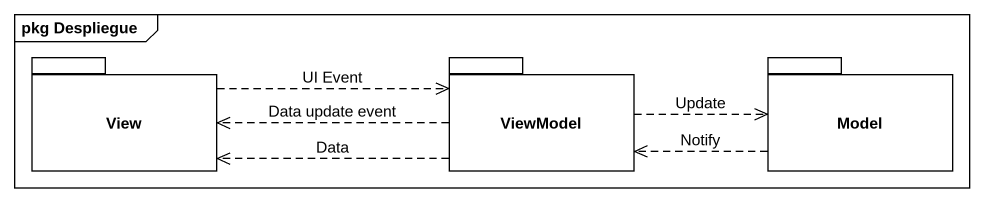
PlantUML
@startuml
mainframe pkg Despliegue
package View {
}
package ViewModel {
}
package Model {
}
View .right.> ViewModel : UI Event
ViewModel .left.> View : Data update event
ViewModel .left.> View : Data
ViewModel .right.> Model : Update
Model .left.> ViewModel : Notify
@enduml
